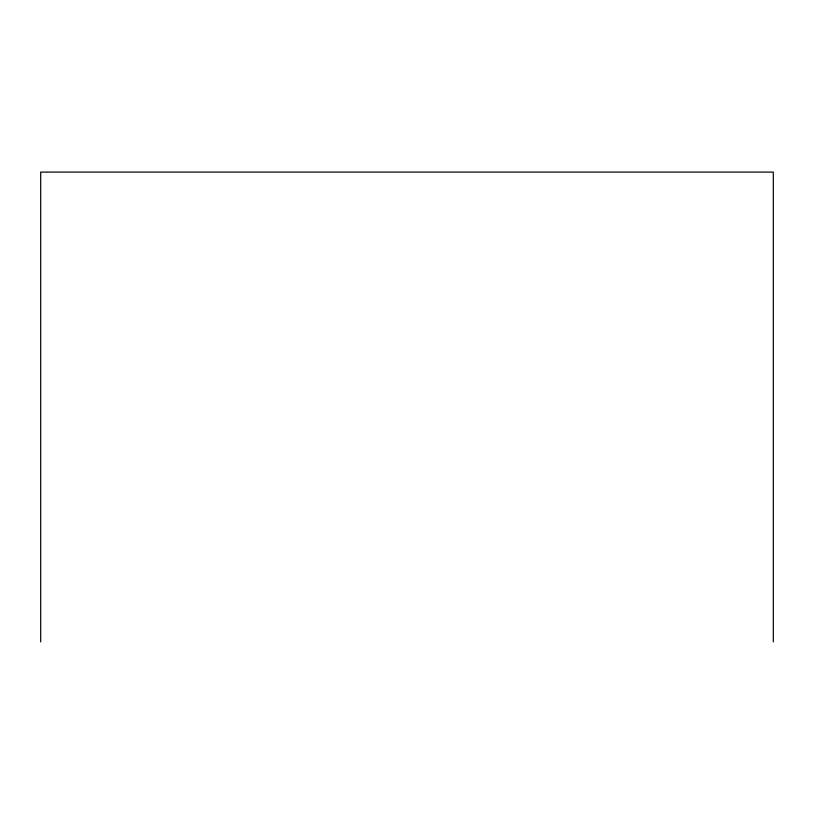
<?xml version="1.0" encoding="UTF-8"?>
<svg xmlns="http://www.w3.org/2000/svg" width="814" height="814" viewBox="0 0 814 814"><rect width="100%" height="100%" fill="white"/><g stroke="black" fill="none" stroke-linecap="round" stroke-linejoin="round"><path stroke-width="1.22" d="M773.3 641.9L773.3 172.1L40.7 172.1L40.7 641.9"/></g></svg>
